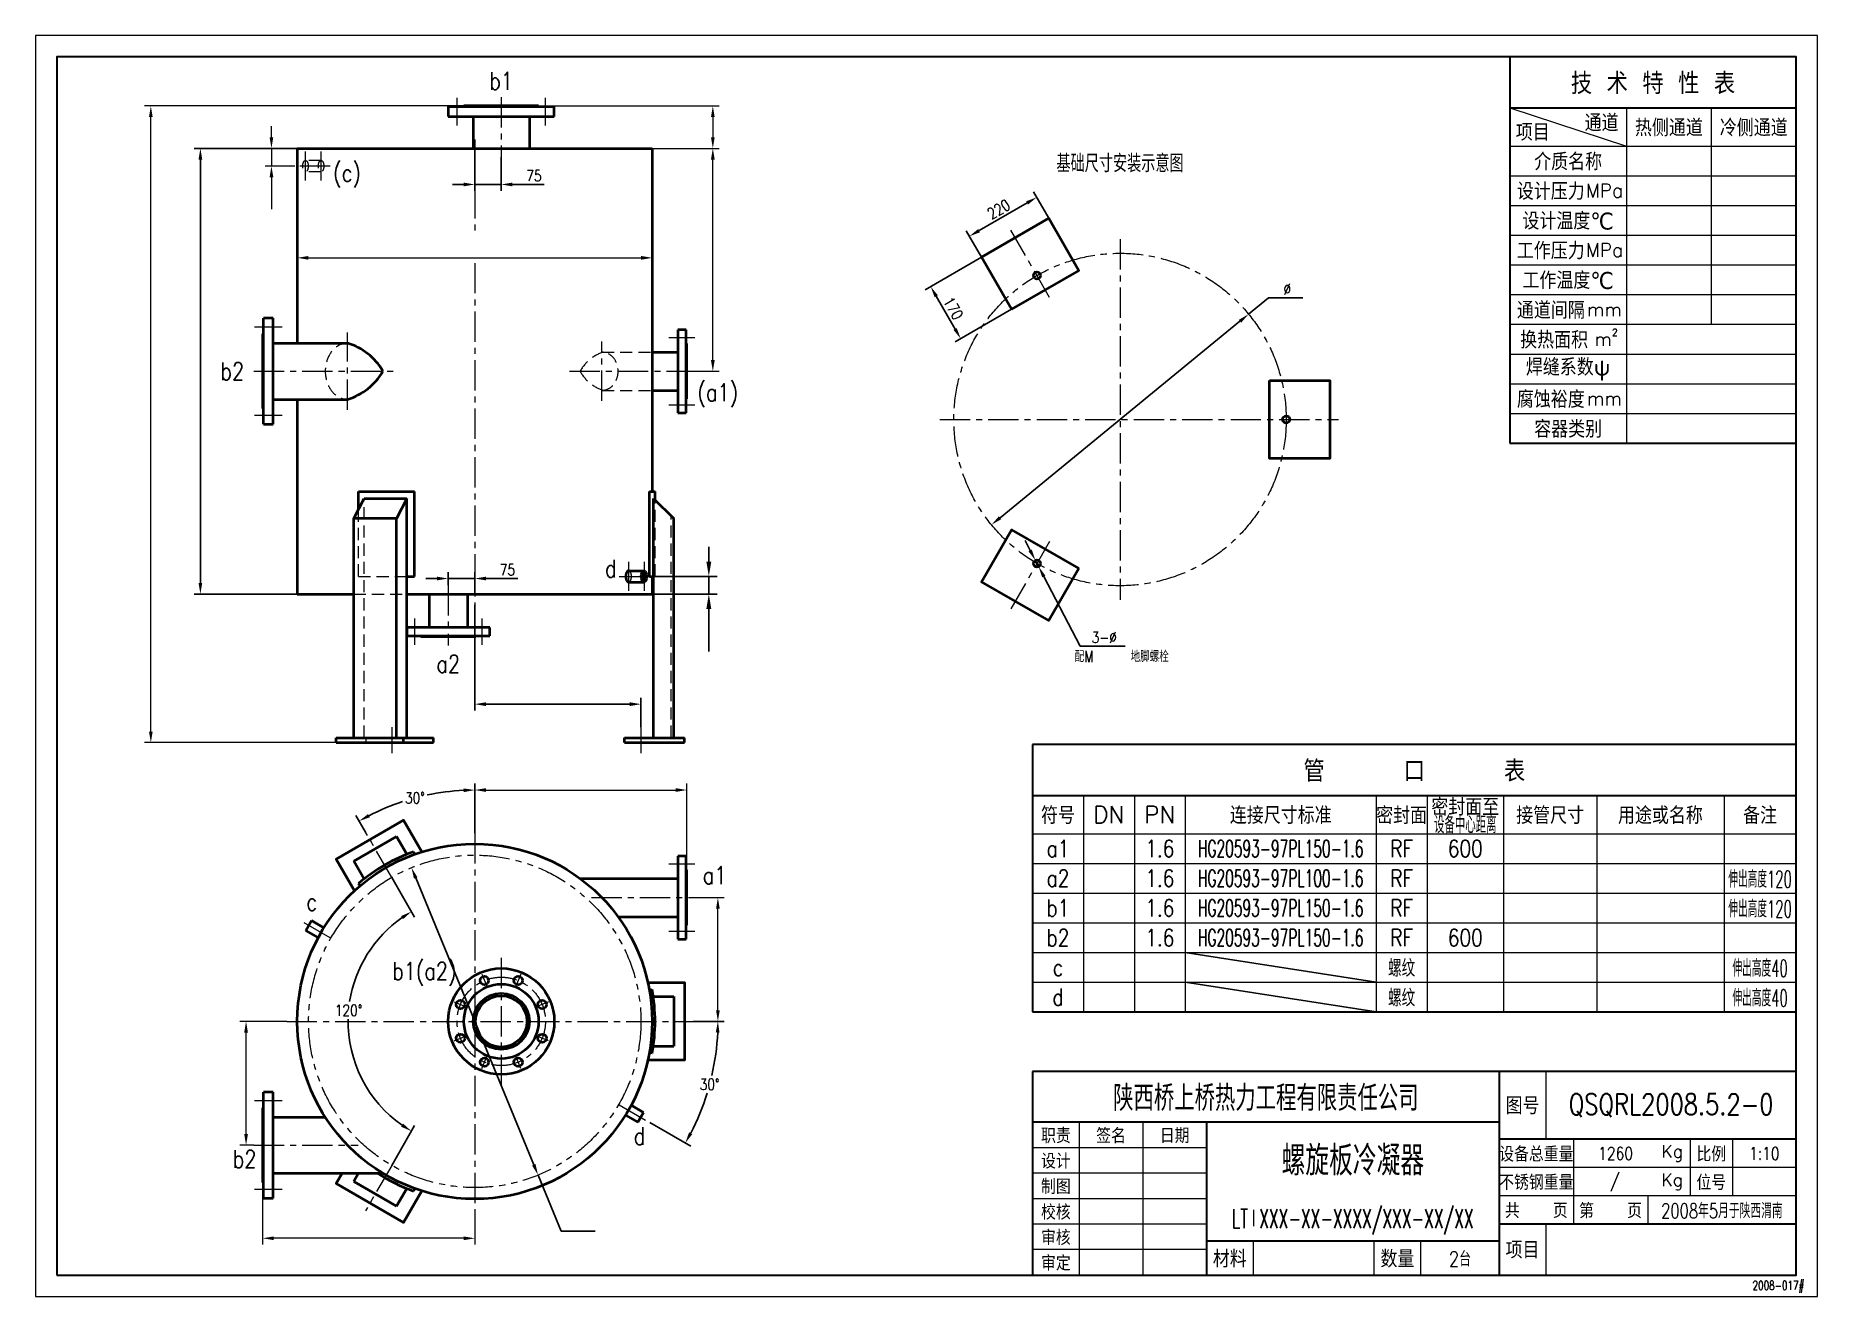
# Model space of a CAD drawing. Header units: millimetres. Extents: x 0 to 5040, y 0 to 3564.
import ezdxf
from ezdxf.enums import TextEntityAlignment as Align

# ---------------------------------------------------------------- set-up
doc = ezdxf.new("R2010")
doc.units = ezdxf.units.MM
doc.header["$LTSCALE"] = 2.7
for name, pattern in [('CENTER', [50.8, 31.75, -6.35, 6.35, -6.35]), ('DASHED', [19.05, 12.7, -6.35]), ('PHANTOM', [63.5, 31.75, -6.35, 6.35, -6.35, 6.35, -6.35])]:
    doc.linetypes.add(name, pattern=pattern)
doc.layers.get('0').update_dxf_attribs({"lineweight": 40})
for name, color, linetype, lineweight in [('1', 1, 'Continuous', 9), ('2', 2, 'DASHED', 9), ('3', 3, 'CENTER', 9), ('4', 4, 'PHANTOM', 9), ('border', 7, 'Continuous', 30), ('dim', 7, 'Continuous', 13)]:
    doc.layers.add(name, color=color, linetype=linetype, lineweight=lineweight)
doc.layers.add('图框层', color=7, linetype='Continuous')
doc.layers.add('尺寸线层', color=7, linetype='Continuous')
doc.styles.get("Standard").update_dxf_attribs({"font": 'romans.shx', "width": 0.8, "bigfont": 'hztxt.shx'})
doc.dimstyles.new('ISO-25', dxfattribs={"dimtxt": 2.5, "dimasz": 2.5, "dimexe": 1.25, "dimexo": 0.625, "dimtad": 1, "dimdsep": 46, "dimtxsty": 'Standard', "dimcen": 2.5, "dimadec": 0, "dimazin": 0, "dimtfac": 1, "dimtmove": 0, "dimatfit": 3, "dimfxl": 0, "dimarcsym": 0})
doc.dimstyles.new('ISO-25$2', dxfattribs={"dimtxt": 3.5, "dimasz": 2.5, "dimexe": 2, "dimexo": 0, "dimgap": 1, "dimtad": 1, "dimtih": 1, "dimtoh": 1, "dimdec": 6, "dimdsep": 46, "dimtxsty": 'Standard', "dimcen": 2.5, "dimadec": 0, "dimazin": 0, "dimtfac": 1, "dimtdec": 6, "dimtmove": 0, "dimatfit": 0, "dimldrblk": 'NONE', "dimfxl": 0, "dimtvp": 0.700003, "dimarcsym": 0})

# ---------------------------------------------------------------- blocks, each defined once
blk = doc.blocks.new('*D31')
at = {"layer": 'Defpoints', "color": 0}
for p in [(710.2, 777.3), (1860.3, 777.3), (1650.9, 541.3), (1888.4, 542.1), (1737.5, 491.3)]:
    blk.add_point(p, dxfattribs=at)
at = {"layer": 'dim', "color": 0, "lineweight": -2}
for p, q in [((1860.3, 777.3), (1947.9, 777.3)), ((1737.5, 491.3), (1853.4, 424.5))]:
    blk.add_line(p, q, dxfattribs=at)
for start, end in [(347.1246, 357.3756), (332.6244, 342.8541)]:
    blk.add_arc((1242.2, 777.3), 687.8, start, end, dxfattribs=at)
at = {"layer": 'dim', "color": 0}
for points in [[(1923.9, 746), (1934.4, 745.7), (1929.9, 777.3)], [(1857.5, 458.6), (1848.3, 463.6), (1837.8, 433.5)]]:
    blk.add_solid(points, dxfattribs=at)
at = {"layer": 'dim', "color": 0, "insert": (1906.5, 599.3), "char_height": 31.5, "attachment_point": 5}
blk.add_mtext('30%%D', dxfattribs=at)
blk = doc.blocks.new('_None')
blk = doc.blocks.new('*D32')
at = {"layer": 'Defpoints', "color": 0}
for p in [(1128.6, 1421.4), (933.1, 1312.7), (1242.2, 1309.3), (1007.2, 1184.4), (1242.2, 245.3)]:
    blk.add_point(p, dxfattribs=at)
at = {"layer": 'dim', "color": 0, "lineweight": -2}
for p, q in [((1242.2, 1309.3), (1242.2, 1449.4)), ((933.1, 1312.7), (906.1, 1359.3))]:
    blk.add_line(p, q, dxfattribs=at)
for start, end in [(92.7598, 101.8652), (108.1815, 117.2402)]:
    blk.add_arc((1242.2, 777.3), 654, start, end, dxfattribs=at)
at = {"layer": 'dim', "color": 0}
for points in [[(1210.5, 1435.9), (1210.8, 1425.4), (1242.2, 1431.4)], [(945.3, 1354.2), (940.3, 1363.4), (915.1, 1343.7)]]:
    blk.add_solid(points, dxfattribs=at)
at = {"layer": 'dim', "color": 0, "insert": (1072.9, 1409.1), "char_height": 31.5, "attachment_point": 5}
blk.add_mtext('30%%D', dxfattribs=at)
blk = doc.blocks.new('*D33')
at = {"layer": 'Defpoints', "color": 0}
for p in [(933.1, 1312.7), (1007.2, 1184.4), (905.4, 654.8), (1007.2, 370.3), (933.1, 242)]:
    blk.add_point(p, dxfattribs=at)
at = {"layer": 'dim', "color": 0, "lineweight": -2}
for p, q in [((1007.2, 1184.4), (1072, 1072.1)), ((1007.2, 370.3), (1072, 482.6))]:
    blk.add_line(p, q, dxfattribs=at)
for start, end in [(125.0385, 171.0214), (178.9731, 234.9615)]:
    blk.add_arc((1242.2, 777.3), 358.3, start, end, dxfattribs=at)
at = {"layer": 'dim', "color": 0}
for points in [[(1033.6, 1075.1), (1039.3, 1066.3), (1063, 1087.6)], [(1039.3, 488.4), (1033.6, 479.5), (1063, 467)]]:
    blk.add_solid(points, dxfattribs=at)
at = {"layer": 'dim', "color": 0, "insert": (885.2, 808.5), "char_height": 31.5, "attachment_point": 5}
blk.add_mtext('120%%D', dxfattribs=at)
blk = doc.blocks.new('*D34')
at = {"layer": 'Defpoints', "color": 0}
for p in [(2831.9, 3106.9), (2866.1, 3047.6), (2675.6, 2937.6)]:
    blk.add_point(p, dxfattribs=at)
at = {"layer": '尺寸线层', "color": 0, "lineweight": -2}
for p, q in [((2668.6, 3012.7), (2804.6, 3091.2)), ((2866.1, 3047.6), (2822.9, 3122.5)), ((2675.6, 2937.6), (2632.4, 3012.5))]:
    blk.add_line(p, q, dxfattribs=at)
at = {"layer": '尺寸线层', "color": 0}
for points in [[(2802, 3095.7), (2807.2, 3086.6), (2831.9, 3106.9)], [(2666, 3017.2), (2671.3, 3008.1), (2641.4, 2996.9)]]:
    blk.add_solid(points, dxfattribs=at)
at = {"layer": '尺寸线层', "color": 0, "insert": (2724.2, 3073.4), "char_height": 31.5, "attachment_point": 5, "rotation": 30}
blk.add_mtext('220', dxfattribs=at)
blk = doc.blocks.new('*D35')
at = {"layer": 'Defpoints', "color": 0}
for p in [(2675.6, 2937.6), (2760.6, 2790.4), (2616.8, 2707.3)]:
    blk.add_point(p, dxfattribs=at)
at = {"layer": '尺寸线层', "color": 0, "lineweight": -2}
for p, q in [((2675.6, 2937.6), (2516.2, 2845.6)), ((2547.6, 2827.3), (2601.1, 2734.6)), ((2760.6, 2790.4), (2601.2, 2698.3))]:
    blk.add_line(p, q, dxfattribs=at)
at = {"layer": '尺寸线层', "color": 0}
for points in [[(2552.1, 2829.9), (2543, 2824.6), (2531.8, 2854.6)], [(2605.6, 2737.2), (2596.5, 2732), (2616.8, 2707.3)]]:
    blk.add_solid(points, dxfattribs=at)
at = {"layer": '尺寸线层', "color": 0, "insert": (2595.7, 2793.3), "char_height": 31.5, "attachment_point": 5, "rotation": 300}
blk.add_mtext('170', dxfattribs=at)
blk = doc.blocks.new('*D41')
at = {"layer": 'Defpoints', "color": 0}
for p in [(1242.2, 2029.3), (1167.2, 2010.3), (1242.2, 1985.3)]:
    blk.add_point(p, dxfattribs=at)
at = {"layer": '尺寸线层', "color": 0, "lineweight": -2}
for p, q in [((1135.7, 2029.3), (1104.2, 2029.3)), ((1167.2, 2010.3), (1167.2, 2047.3)), ((1167.2, 2029.3), (1242.2, 2029.3)), ((1242.2, 1985.3), (1242.2, 2047.3)), ((1273.7, 2029.3), (1364, 2029.3))]:
    blk.add_line(p, q, dxfattribs=at)
at = {"layer": '尺寸线层', "color": 0}
for points in [[(1135.7, 2034.5), (1135.7, 2024), (1167.2, 2029.3)], [(1273.7, 2034.5), (1273.7, 2024), (1242.2, 2029.3)]]:
    blk.add_solid(points, dxfattribs=at)
at = {"layer": '尺寸线层', "color": 0, "insert": (1334.6, 2054), "char_height": 31.5, "attachment_point": 5}
blk.add_mtext('75', dxfattribs=at)

msp = doc.modelspace()

# ---------------------------------------------------------------- linework, layer by layer
at = {"color": 7, "linetype": 'Continuous'}
for p, q in [((1167.1510842, 3363.270382), (1167.1510842, 3335.270382)), ((1167.1510842, 3363.270382), (1467.1510842, 3363.270382)), ((1167.1510842, 3335.270382), (1467.1510842, 3335.270382)), ((1422.6510842, 3365.270382), (1211.6510842, 3365.270382)), ((1211.6510842, 3363.270382), (1211.6510842, 3365.270382)), ((1422.6510842, 3363.270382), (1422.6510842, 3365.270382)), ((1467.1510842, 3335.270382), (1467.1510842, 3363.270382)), ((644.1510842, 2465.270382), (644.1510842, 2765.270382)), ((672.1510842, 2765.270382), (644.1510842, 2765.270382)), ((672.1510842, 2465.270382), (672.1510842, 2765.270382)), ((1816.1510842, 2732.770382), (1816.1510842, 2497.770382)), ((1840.1510842, 2732.770382), (1816.1510842, 2732.770382)), ((1840.1510842, 2497.770382), (1840.1510842, 2732.770382)), ((642.1510842, 2720.770382), (642.1510842, 2509.770382)), ((644.1510842, 2720.770382), (642.1510842, 2720.770382)), ((1840.1510842, 2693.270382), (1842.1510842, 2693.270382)), ((1842.1510842, 2537.270382), (1842.1510842, 2693.270382)), ((1840.1510842, 2537.270382), (1842.1510842, 2537.270382)), ((644.1510842, 2509.770382), (642.1510842, 2509.770382)), ((1816.1510842, 2497.770382), (1840.1510842, 2497.770382)), ((644.1510842, 2465.270382), (672.1510842, 2465.270382)), ((1284.6510842, 1891.270382), (1049.6510842, 1891.270382)), ((1049.6510842, 1891.270382), (1049.6510842, 1867.270382)), ((1049.6510842, 1867.270382), (1284.6510842, 1867.270382)), ((1089.1510842, 1867.270382), (1089.1510842, 1865.270382)), ((1089.1510842, 1865.270382), (1245.1510842, 1865.270382)), ((1245.1510842, 1867.270382), (1245.1510842, 1865.270382)), ((1284.6510842, 1867.270382), (1284.6510842, 1891.270382)), ((1816.1510842, 1244.8288802), (1816.1510842, 1009.8288802)), ((1840.1510842, 1244.8288802), (1816.1510842, 1244.8288802)), ((1840.1510842, 1009.8288802), (1840.1510842, 1244.8288802)), ((1840.1510842, 1205.3288802), (1842.1510842, 1205.3288802)), ((1842.1510842, 1049.3288802), (1842.1510842, 1205.3288802)), ((1816.1510842, 1009.8288802), (1840.1510842, 1009.8288802)), ((1840.1510842, 1049.3288802), (1842.1510842, 1049.3288802)), ((644.1510842, 277.3288802), (644.1510842, 577.3288802)), ((672.1510842, 577.3288802), (644.1510842, 577.3288802)), ((672.1510842, 277.3288802), (672.1510842, 577.3288802)), ((642.1510842, 532.8288802), (642.1510842, 321.8288802)), ((644.1510842, 532.8288802), (642.1510842, 532.8288802)), ((644.1510842, 321.8288802), (642.1510842, 321.8288802)), ((644.1510842, 277.3288802), (672.1510842, 277.3288802))]:
    msp.add_line(p, q, dxfattribs=at)
at = {"color": 7}
for p, q in [((1237.6510842, 3335.270382), (1237.6510842, 3245.270382)), ((1396.6510842, 3335.270382), (1396.6510842, 3245.270382)), ((740.1510842, 3245.270382), (1744.1510842, 3245.270382)), ((740.1510842, 3245.270382), (740.1510842, 2694.770382)), ((1744.1510842, 3245.270382), (1744.1510842, 2275.270382)), ((672.1510842, 2694.770382), (882.2844423, 2694.770382)), ((1744.1510842, 2669.270382), (1816.1510842, 2669.270382)), ((672.1510842, 2535.770382), (882.2844423, 2535.770382)), ((740.1510842, 2535.770382), (740.1510842, 1985.270382)), ((1744.1510842, 2561.270382), (1816.1510842, 2561.270382)), ((913.2107899, 2275.270382), (1071.8099622, 2275.270382)), ((913.2107899, 2224.7334208), (913.2107899, 2275.270382)), ((1071.8099622, 2035.270382), (1071.8099622, 2275.270382)), ((1736.2726529, 2275.270382), (1752.1510842, 2275.270382)), ((1736.2726529, 2035.270382), (1736.2726529, 2275.270382)), ((1752.1510842, 2250.5858022), (1752.1510842, 2275.270382)), ((899.9426872, 2198.9788959), (928.9426872, 2255.270382)), ((928.9426872, 2255.270382), (1050.1862437, 2255.270382)), ((1050.1862437, 2255.270382), (1021.1862437, 2198.9788959)), ((1050.1862437, 1579.270382), (1050.1862437, 2255.270382)), ((1747.3243219, 1579.270382), (1747.3243219, 2255.270382)), ((1747.3243219, 2255.270382), (1805.3243219, 2198.9788959)), ((899.9426872, 1579.270382), (899.9426872, 2198.9788959)), ((1021.1862437, 2198.9788959), (899.9426872, 2198.9788959)), ((1021.1862437, 1579.270382), (1021.1862437, 2198.9788959)), ((1805.3243219, 1579.270382), (1805.3243219, 2198.9788959)), ((1050.1862437, 2035.270382), (1071.8099622, 2035.270382)), ((1676.8958369, 2051.270382), (1720.9150748, 2051.270382)), ((1676.8958369, 2019.270382), (1720.9150748, 2019.270382)), ((1736.2726529, 2035.270382), (1747.3243219, 2035.270382)), ((1744.1510842, 2035.270382), (1744.1510842, 1985.270382)), ((740.1510842, 1985.270382), (899.9426872, 1985.270382)), ((1050.1862437, 1985.270382), (1744.1510842, 1985.270382)), ((1113.1510842, 1985.270382), (1113.1510842, 1891.270382)), ((1221.1510842, 1985.270382), (1221.1510842, 1891.270382)), ((850.301671, 1579.270382), (1125.8272599, 1579.270382)), ((850.301671, 1565.270382), (850.301671, 1579.270382)), ((850.301671, 1565.270382), (1125.8272599, 1565.270382)), ((1040.8272599, 1565.270382), (1040.8272599, 1579.270382)), ((1125.8272599, 1565.270382), (1125.8272599, 1579.270382)), ((1665.3243219, 1565.270382), (1665.3243219, 1579.270382)), ((1665.3243219, 1579.270382), (1835.3243219, 1579.270382)), ((1665.3243219, 1565.270382), (1835.3243219, 1565.270382)), ((1835.3243219, 1565.270382), (1835.3243219, 1579.270382)), ((899.9426872, 1230.0512107), (1021.1862437, 1300.0512107)), ((1050.1862437, 1249.8217373), (1021.1862437, 1300.0512107)), ((928.9426872, 1179.8217373), (899.9426872, 1230.0512107)), ((1069.0953626, 1257.0701826), (1071.8099622, 1249.5448289)), ((918.3706377, 1160.9565936), (913.2107899, 1167.0701826)), ((1540.1242374, 1181.3288802), (1816.1510842, 1181.3288802)), ((764.7653154, 1034.4724738), (780.7653154, 1062.1852867)), ((815.6272069, 1042.0577643), (780.7653154, 1062.1852867)), ((1647.5989847, 1073.3288802), (1816.1510842, 1073.3288802)), ((799.6272069, 1014.3449513), (764.7653154, 1034.4724738)), ((1736.2726529, 865.9171155), (1744.1471002, 867.3288802)), ((1747.3243219, 847.3288802), (1805.3243219, 847.3288802)), ((1805.3243219, 847.3288802), (1805.3243219, 707.3288802)), ((1747.3243219, 707.3288802), (1805.3243219, 707.3288802)), ((1744.1471002, 687.3288802), (1736.2726529, 688.7406449)), ((672.1510842, 506.8288802), (819.2636879, 506.8288802)), ((1668.6749616, 512.5999962), (1703.5368531, 492.4724738)), ((1684.6749616, 540.3128091), (1719.5368531, 520.1852867)), ((1719.5368531, 520.1852867), (1703.5368531, 492.4724738)), ((672.1510842, 347.8288802), (982.2785193, 347.8288802)), ((913.3501059, 347.8288802), (899.9426872, 324.6065497)), ((1021.1862437, 254.6065497), (899.9426872, 324.6065497)), ((1050.1862437, 304.8360232), (1021.1862437, 254.6065497)), ((1071.8099622, 305.1129316), (1069.0953626, 297.5875779))]:
    msp.add_line(p, q, dxfattribs=at)
for points in [[(2760.6201899, 2790.3545472), (2675.6201899, 2937.5788659), (2866.1457787, 3047.5788659), (2951.1457787, 2900.3545472)], [(3490.6428407, 2588.8757733), (3660.6428407, 2588.8757733), (3660.6428407, 2368.8757733), (3490.6428407, 2368.8757733)], [(2951.1457787, 2057.3969993), (2866.1457787, 1910.1726806), (2675.6201899, 2020.1726806), (2760.6201899, 2167.3969993)]]:
    msp.add_lwpolyline(points, close=True, dxfattribs=at)
for points in [[(901.9883102, 1146.5080877), (850.301671, 1236.0319729), (1040.8272599, 1346.0319729), (1092.5138991, 1256.5080877)], [(1731.9510434, 887.3288802), (1835.3243219, 887.3288802), (1835.3243219, 667.3288802), (1731.9510434, 667.3288802)], [(1092.5138991, 298.1496728), (1040.8272599, 208.6257876), (850.301671, 318.6257876), (867.1620844, 347.8288802)]]:
    msp.add_lwpolyline(points, dxfattribs=at)
for centre, radius in [((2832.4696031, 2885.907713), 10), ((3537.4696031, 2478.8757733), 10), ((2832.4696031, 2071.8438335), 10), ((1242.1510842, 777.3288802), 502), ((1317.1510842, 777.3288802), 150), ((1317.1510842, 777.3288802), 105.5), ((1317.1510842, 777.3288802), 79.5), ((1269.3156552, 892.8138218), 12), ((1364.9865133, 892.8138218), 12), ((1201.6661427, 825.1643093), 12), ((1317.1510842, 777.3288802), 72.5), ((1432.6360258, 825.1643093), 12), ((1201.6661427, 729.4934512), 12), ((1432.6360258, 729.4934512), 12), ((1269.3156552, 661.8439387), 12), ((1364.9865133, 661.8439387), 12)]:
    msp.add_circle(centre, radius, dxfattribs=at)
for centre, radius, start, end in [((832.8858606, 2530.0018498), 172.0142118, 29.7163367611, 73.3109580024), ((832.8858606, 2700.5389142), 172.0142118, 286.6890419976, 330.2836632389), ((1242.1510842, 777.3288802), 510, 109.8357513783, 130.1642486217), ((1242.1510842, 777.3288802), 510, 349.8357513783, 10.1642486217), ((1242.1510842, 777.3288802), 510, 237.3685847644, 250.1642486217)]:
    msp.add_arc(centre, radius, start, end, dxfattribs=at)
msp.add_ellipse((1676.8958369, 2035.270382), major_axis=(0, -16), ratio=0.4861952916, start_param=3.1415926536, end_param=6.2831853072, dxfattribs=at)
for major_axis, ratio in [((0, -16), 0.4861952916), ((0, 11.9916336), 0.3151346101)]:
    msp.add_ellipse((1720.9150748, 2035.270382), major_axis=major_axis, ratio=ratio, dxfattribs=at)
at = {"layer": '1', "color": 7, "linetype": 'Continuous'}
for p, q in [((4980, 3504), (4170, 3504)), ((4980, 3504), (4170, 3504)), ((4170, 3360), (4500, 3252)), ((4500, 3360), (4500, 2412)), ((4740, 3360), (4740, 2748)), ((4170, 3252), (4980, 3252)), ((4170, 3168), (4980, 3168)), ((4170, 3084), (4980, 3084)), ((4170, 3000), (4980, 3000)), ((4170, 2916), (4980, 2916)), ((4170, 2832), (4980, 2832)), ((4170, 2748), (4980, 2748)), ((4170, 2664), (4980, 2664)), ((4170, 2580), (4980, 2580)), ((4170, 2496), (4980, 2496)), ((2964, 1416), (2964, 804)), ((3108, 1416), (3108, 804)), ((3252, 1416), (3252, 804)), ((3792, 1416), (3792, 804)), ((3936, 1416), (3936, 804)), ((4152, 1416), (4152, 804)), ((4416, 1416), (4416, 804)), ((4776, 1416), (4776, 804)), ((2820, 1308), (4980, 1308)), ((2820, 1224), (4980, 1224)), ((2820, 1140), (4980, 1140)), ((2820, 1056), (4980, 1056)), ((2820, 972), (4980, 972)), ((2820, 888), (4980, 888)), ((4272, 636), (4272, 444)), ((2952, 492), (2952, 60)), ((3132, 492), (3132, 60)), ((3312, 420), (2820, 420)), ((4350, 444), (4350, 204)), ((4680, 444), (4680, 284)), ((4800, 444), (4800, 284)), ((4980, 364), (4140, 364)), ((3312, 348), (2820, 348)), ((3312, 276), (2820, 276)), ((4980, 284), (4140, 284)), ((4560, 284), (4560, 204)), ((3312, 204), (2820, 204)), ((4272, 204), (4272, 60)), ((3444, 156), (3444, 60)), ((3786, 60), (3786, 156)), ((3918, 60), (3918, 156)), ((3312, 132), (2820, 132)), ((4980, 60), (2820, 60))]:
    msp.add_line(p, q, dxfattribs=at)
at = {"layer": '2', "color": 7}
for p, q in [((807.4063315, 3211.270382), (763.3870937, 3211.270382)), ((807.4063315, 3179.270382), (763.3870937, 3179.270382)), ((1602.0177262, 2669.270382), (1744.1510842, 2669.270382)), ((1602.0177262, 2561.270382), (1744.1510842, 2561.270382)), ((913.2107899, 2035.270382), (913.2107899, 2224.7334208)), ((928.9426872, 1579.270382), (928.9426872, 2255.270382)), ((1752.1510842, 2035.270382), (1752.1510842, 2250.5858022)), ((1797.3243219, 1579.270382), (1797.3243219, 2206.7432388)), ((913.2107899, 2035.270382), (1050.1862437, 2035.270382)), ((1747.3243219, 2035.270382), (1752.1510842, 2035.270382)), ((899.9426872, 1985.270382), (1050.1862437, 1985.270382)), ((935.301671, 1565.270382), (935.301671, 1579.270382))]:
    msp.add_line(p, q, dxfattribs=at)
for centre, start, end in [((1641.7292214, 2558.9578041), 108.4450567165, 151.0034443019), ((1641.7292214, 2671.5829599), 208.9965556981, 251.5549432835)]:
    msp.add_arc(centre, 116.1666011, start, end, dxfattribs=at)
for centre in [(763.3870937, 3195.270382), (807.4063315, 3195.270382)]:
    msp.add_ellipse(centre, major_axis=(0, 16), ratio=0.4861952916, dxfattribs=at)
for centre, major_axis, ratio, start_param, end_param in [((882.2844423, 2615.270382), (0, 79.5), 0.7927138917, 0, 3.1415926536), ((1602.0177262, 2615.270382), (0, 54), 0.8440973798, 3.1415926536, 6.2831853072)]:
    msp.add_ellipse(centre, major_axis=major_axis, ratio=ratio, start_param=start_param, end_param=end_param, dxfattribs=at)
at = {"layer": '2', "color": 7, "extrusion": (0, 0, -1)}
msp.add_ellipse((1676.8958369, 2035.270382), major_axis=(0, -16), ratio=0.4861952916, start_param=3.1415926536, end_param=6.2831853072, dxfattribs=at)
at = {"layer": '3', "color": 7, "linetype": 'Continuous'}
for p, q in [((1192.1510842, 3310.270382), (1192.1510842, 3388.270382)), ((1442.1510842, 3310.270382), (1442.1510842, 3388.270382)), ((697.1510842, 2740.270382), (619.1510842, 2740.270382)), ((697.1510842, 2490.270382), (619.1510842, 2490.270382)), ((697.1510842, 552.3288802), (619.1510842, 552.3288802)), ((697.1510842, 302.3288802), (619.1510842, 302.3288802))]:
    msp.add_line(p, q, dxfattribs=at)
at = {"layer": '3', "color": 7}
for p, q in [((1317.1510842, 3390.270382), (1317.1510842, 3220.270382)), ((763.3870937, 3154.2703883), (763.3870937, 3236.270382)), ((807.4063315, 3154.2703883), (807.4063315, 3236.270382)), ((1242.1510842, 3270.270382), (1242.1510842, 2998.8351151)), ((833.3870937, 3195.270382), (733.3870937, 3195.270382)), ((2868.3829843, 2823.7039121), (2758.3829843, 3014.229501)), ((3067.4696031, 2988.8757733), (3067.4696031, 1968.8757733)), ((1242.1510842, 2921.2833682), (1242.1510842, 1955.270382)), ((882.2844423, 2505.770382), (882.2844423, 2724.770382)), ((1602.0177262, 2531.270382), (1602.0177262, 2699.270382)), ((1791.1510842, 2710.270382), (1865.1510842, 2710.270382)), ((617.1510842, 2615.270382), (1012.2785193, 2615.270382)), ((1510.1247537, 2615.270382), (1867.1510842, 2615.270382)), ((1791.1510842, 2520.270382), (1865.1510842, 2520.270382)), ((2557.4696031, 2478.8757733), (3685.6428407, 2478.8757733)), ((2868.3829843, 2134.0476344), (2758.3829843, 1943.5220456)), ((1676.8958369, 2076.2703757), (1676.8958369, 1994.270382)), ((1720.9150748, 2076.2703789), (1720.9150748, 1994.2703852)), ((1650.9150748, 2035.270382), (1750.9150748, 2035.270382)), ((1167.1510842, 2010.270382), (1167.1510842, 1840.270382)), ((1072.1510842, 1916.270382), (1072.1510842, 1842.270382)), ((1262.1510842, 1916.270382), (1262.1510842, 1842.270382)), ((1007.1510842, 1609.270382), (1007.1510842, 1535.270382)), ((1712.1510842, 1609.270382), (1712.1510842, 1535.270382)), ((1007.1510842, 1184.36082), (933.0644654, 1312.682608)), ((1242.1510842, 1309.3288802), (1242.1510842, 245.3288802)), ((1791.1510842, 1222.3288802), (1865.1510842, 1222.3288802)), ((1572.0177262, 1127.3288802), (1867.1510842, 1127.3288802)), ((833.3870937, 1013.3288802), (746.7845533, 1063.3288802)), ((1791.1510842, 1032.3288802), (1865.1510842, 1032.3288802)), ((1261.9078648, 910.6978098), (1276.0946256, 876.4479396)), ((1317.1510842, 957.3288802), (1317.1510842, 597.3288802)), ((1372.3943037, 910.6978098), (1358.2075429, 876.4479396)), ((1183.7821547, 832.5720997), (1218.0320249, 818.3853389)), ((1450.5200138, 832.5720997), (1416.2701436, 818.3853389)), ((710.1510842, 777.3288802), (1860.3243219, 777.3288802)), ((1183.7821547, 722.0856608), (1218.0320249, 736.2724216)), ((1450.5200138, 722.0856608), (1416.2701436, 736.2724216)), ((1261.9078648, 643.9599507), (1276.0946256, 678.2098209)), ((1372.3943037, 643.9599507), (1358.2075429, 678.2098209)), ((1650.9150748, 541.3288802), (1737.5176152, 491.3288802)), ((617.1510842, 427.3288802), (912.2844423, 427.3288802)), ((1007.1510842, 370.2969405), (933.0644654, 241.9751525))]:
    msp.add_line(p, q, dxfattribs=at)
for centre, radius in [((3067.4696031, 2478.8757733), 470), ((1317.1510842, 777.3288802), 125)]:
    msp.add_circle(centre, radius, dxfattribs=at)
at = {"layer": '4', "color": 7}
msp.add_circle((1242.1510842, 777.3288802), 470, dxfattribs=at)
at = {"layer": 'border', "color": 7, "linetype": 'Continuous'}
for p, q in [((4170, 3504), (4170, 2412)), ((4170, 3360), (4980, 3360)), ((4170, 2412), (4980, 2412)), ((2820, 1560), (2820, 804)), ((4980, 1560), (2820, 1560)), ((2820, 1416), (4980, 1416)), ((4980, 636), (2820, 636)), ((2820, 636), (2820, 60)), ((4140, 636), (4140, 60)), ((4140, 492), (2820, 492)), ((3312, 492), (3312, 60)), ((4980, 444), (4140, 444)), ((4980, 204), (4140, 204)), ((4140, 156), (3312, 156))]:
    msp.add_line(p, q, dxfattribs=at)
at = {"layer": 'border', "color": 7}
msp.add_line((2820, 804), (4980, 804), dxfattribs=at)
msp.add_lwpolyline([(60, 60), (4980, 60), (4980, 3504), (60, 3504)], close=True, dxfattribs=at)
at = {"layer": 'dim', "color": 7}
for p, q in [((1211.6510842, 3365.270382), (307.9087728, 3365.270382)), ((325.9087728, 1596.770382), (325.9087728, 3333.770382)), ((1422.6510842, 3365.270382), (1933.5985063, 3365.270382)), ((1915.5985063, 3333.770382), (1915.5985063, 3276.770382)), ((667.0340336, 3276.770382), (667.0340336, 3308.270382)), ((740.1510842, 3245.270382), (649.0340336, 3245.270382)), ((667.0340336, 3245.270382), (667.0340336, 3195.270382)), ((740.1510842, 3245.270382), (740.1510842, 2917.9147638)), ((1744.1510842, 3245.270382), (1744.1510842, 2917.9147638)), ((1744.1510842, 3245.270382), (1933.5985063, 3245.270382)), ((1744.1510842, 3245.270382), (1933.5985063, 3245.270382)), ((733.3870937, 3195.270382), (649.0340336, 3195.270382)), ((1915.5985063, 2646.770382), (1915.5985063, 3213.770382)), ((667.0340336, 3163.770382), (667.0340336, 3073.470382)), ((771.6510842, 2935.9147638), (1712.6510842, 2935.9147638)), ((1867.1510842, 2615.270382), (1933.5985063, 2615.270382)), ((850.301671, 1565.270382), (307.9087728, 1565.270382)), ((1242.1510842, 1309.3288802), (1242.1510842, 1449.3601168)), ((1273.6510842, 1431.3601168), (1810.6510842, 1431.3601168)), ((1842.1510842, 1205.3288802), (1842.1510842, 1449.3601168)), ((1867.1510842, 1127.3288802), (1947.9060222, 1127.3288802)), ((1929.9060222, 808.8288802), (1929.9060222, 1095.8288802)), ((710.1510842, 777.3288802), (577.249239, 777.3288802)), ((1860.3243219, 777.3288802), (1947.9060222, 777.3288802)), ((595.249239, 458.8288802), (595.249239, 745.8288802)), ((617.1510842, 427.3288802), (577.249239, 427.3288802)), ((642.1510842, 321.8288802), (642.1510842, 146.1177063)), ((1242.1510842, 245.3288802), (1242.1510842, 146.1177063)), ((1210.6510842, 164.1177063), (673.6510842, 164.1177063))]:
    msp.add_line(p, q, dxfattribs=at)
msp.add_lwpolyline([(0, 0), (5040, 0), (5040, 3564), (0, 3564)], close=True, dxfattribs=at)
for points in [[(320.6587728, 3333.770382), (331.1587728, 3333.770382), (325.9087728, 3365.270382)], [(1910.3485063, 3333.770382), (1920.8485063, 3333.770382), (1915.5985063, 3365.270382)], [(661.7840336, 3276.770382), (672.2840336, 3276.770382), (667.0340336, 3245.270382)], [(1910.3485063, 3276.770382), (1920.8485063, 3276.770382), (1915.5985063, 3245.270382)], [(1910.3485063, 3213.770382), (1920.8485063, 3213.770382), (1915.5985063, 3245.270382)], [(661.7840336, 3163.770382), (672.2840336, 3163.770382), (667.0340336, 3195.270382)], [(771.6510842, 2941.1647638), (771.6510842, 2930.6647638), (740.1510842, 2935.9147638)], [(1712.6510842, 2941.1647638), (1712.6510842, 2930.6647638), (1744.1510842, 2935.9147638)], [(1910.3485063, 2646.770382), (1920.8485063, 2646.770382), (1915.5985063, 2615.270382)], [(320.6587728, 1596.770382), (331.1587728, 1596.770382), (325.9087728, 1565.270382)], [(1273.6510842, 1436.6101168), (1273.6510842, 1426.1101168), (1242.1510842, 1431.3601168)], [(1810.6510842, 1436.6101168), (1810.6510842, 1426.1101168), (1842.1510842, 1431.3601168)], [(1924.6560222, 1095.8288802), (1935.1560222, 1095.8288802), (1929.9060222, 1127.3288802)], [(1924.6560222, 808.8288802), (1935.1560222, 808.8288802), (1929.9060222, 777.3288802)], [(589.999239, 745.8288802), (600.499239, 745.8288802), (595.249239, 777.3288802)], [(589.999239, 458.8288802), (600.499239, 458.8288802), (595.249239, 427.3288802)], [(673.6510842, 169.3677063), (673.6510842, 158.8677063), (642.1510842, 164.1177063)], [(1210.6510842, 169.3677063), (1210.6510842, 158.8677063), (1242.1510842, 164.1177063)]]:
    msp.add_solid(points, dxfattribs=at)
at = {"layer": '尺寸线层', "color": 7}
for p, q in [((740.1510842, 3245.270382), (448.0148269, 3245.270382)), ((1242.1510842, 3245.270382), (1242.1510842, 3125.2729349)), ((466.0148269, 3213.770382), (466.0148269, 2016.770382)), ((1317.1510842, 3220.270382), (1317.1510842, 3125.2729349)), ((1210.6510842, 3143.2729349), (1179.1510842, 3143.2729349)), ((1242.1510842, 3143.2729349), (1317.1510842, 3143.2729349)), ((1348.6510842, 3143.2729349), (1438.9510842, 3143.2729349)), ((3431.1563856, 2776.5869155), (3487.64347, 2822.8267989)), ((3487.64347, 2822.8267989), (3584.24347, 2822.8267989)), ((2728.1575731, 2201.1176118), (3406.7816332, 2756.6339347)), ((1904.2541072, 2077.270382), (1904.2541072, 2119.270382)), ((2813.2528357, 2108.6265176), (2798.6666146, 2136.5459043)), ((2827.8390568, 2080.7071309), (2837.1001495, 2062.9805361)), ((1734.5977317, 2035.270382), (1928.2541072, 2035.270382)), ((1904.2541072, 2035.270382), (1904.2541072, 1985.270382)), ((2851.6863706, 2035.0611494), (2954.487785, 1838.2896599)), ((740.1510842, 1985.270382), (448.0148269, 1985.270382)), ((1744.1510842, 1985.270382), (1928.2541072, 1985.270382)), ((1242.1510842, 1955.270382), (1242.1510842, 1656.1117433)), ((1904.2541072, 1943.270382), (1904.2541072, 1822.870382)), ((2954.487785, 1838.2896599), (3082.287785, 1838.2896599)), ((1273.6510842, 1674.1117433), (1680.6510842, 1674.1117433)), ((1712.1510842, 1609.270382), (1712.1510842, 1692.1117433)), ((1075.1335842, 1182.7760466), (1409.1685843, 371.8817139)), ((3252, 972), (3792, 888)), ((3252, 888), (3792, 804)), ((3792, 888), (3792, 888)), ((1421.1664207, 342.7560908), (1486.3182664, 184.5952323)), ((1486.3182664, 184.5952323), (1582.9182664, 184.5952323))]:
    msp.add_line(p, q, dxfattribs=at)
for points in [[(460.7648269, 3213.770382), (471.2648269, 3213.770382), (466.0148269, 3245.270382)], [(1210.6510842, 3148.5229349), (1210.6510842, 3138.0229349), (1242.1510842, 3143.2729349)], [(1348.6510842, 3148.5229349), (1348.6510842, 3138.0229349), (1317.1510842, 3143.2729349)], [(3403.4561364, 2760.6963935), (3410.10713, 2752.571476), (3431.1563856, 2776.5869155)], [(2724.8320763, 2205.1800705), (2731.4830699, 2197.0551531), (2703.7828206, 2181.164631)], [(1897.2541072, 2077.270382), (1911.2541072, 2077.270382), (1904.2541072, 2035.270382)], [(2817.9060668, 2111.0575544), (2808.5996046, 2106.1954807), (2827.8390568, 2080.7071309)], [(460.7648269, 2016.770382), (471.2648269, 2016.770382), (466.0148269, 1985.270382)], [(2856.3396017, 2037.4921862), (2847.0331394, 2032.6301125), (2837.1001495, 2062.9805361)], [(1897.2541072, 1943.270382), (1911.2541072, 1943.270382), (1904.2541072, 1985.270382)], [(1273.6510842, 1679.3617433), (1273.6510842, 1668.8617433), (1242.1510842, 1674.1117433)], [(1680.6510842, 1679.3617433), (1680.6510842, 1668.8617433), (1712.1510842, 1674.1117433)], [(1079.9878547, 1184.7756859), (1070.2793136, 1180.7764072), (1063.1357478, 1211.9016697)], [(1414.0228548, 373.8813533), (1404.3143138, 369.8820745), (1421.1664207, 342.7560908)]]:
    msp.add_solid(points, dxfattribs=at)

# ---------------------------------------------------------------- texts
at = {"layer": '1', "color": 7, "linetype": 'Continuous'}
for s, height, p in [('技 术 特 性 表', 60, (4575, 3431.9779925)), ('通道', 48, (4429.6666241, 3319.8701173)), ('热侧通道', 48, (4620, 3306)), ('冷侧通道', 48, (4860, 3306)), ('项目', 48, (4234.7647521, 3292.0548942)), ('介质名称', 48, (4335, 3210)), ('设计压力', 48, (4285.9638345, 3126)), ('MPa', 38.4, (4437.5363177, 3126)), ('设计温度℃', 48, (4335, 3042)), ('工作压力', 48, (4285.9638345, 2958)), ('MPa', 38.4, (4437.5363177, 2958)), ('工作温度℃', 48, (4335, 2874)), ('通道间隔', 48, (4285.9638345, 2790)), ('mm', 38.4, (4437.5363177, 2790)), ('换热面积', 48, (4295.272665, 2706)), ('2', 19.2, (4467.1112101, 2725.2217336)), ('m', 38.4, (4433.8394042, 2706)), ('焊缝系数ψ', 48, (4335, 2622)), ('腐蚀裕度', 48, (4285.9638345, 2538)), ('mm', 38.4, (4437.5363177, 2538)), ('容器类别', 48, (4335, 2454)), ('管     口     表', 60, (3900, 1488)), ('密封面至', 48, (4044, 1385.7730334)), ('符号', 48, (2892, 1362)), ('DN', 48, (3036, 1362)), ('PN', 48, (3180, 1362)), ('连接尺寸标准', 48, (3522, 1362)), ('密封面', 48, (3864, 1362)), ('接管尺寸', 48, (4284, 1362)), ('用途或名称', 48, (4596, 1362)), ('备注', 48, (4878, 1362)), ('备注', 48, (4878, 1362)), ('图号', 48, (4206, 540)), ('职责', 42, (2886, 456)), ('签名', 42, (3042, 456)), ('日期', 42, (3222, 456)), ('设计', 42, (2886, 384)), ('设备总重量', 42, (4245, 404)), ('Kg', 35.7, (4629.4647536, 403.9932863)), ('比例', 42, (4740, 404)), ('制图', 42, (2886, 312)), ('不锈钢重量', 42, (4245, 324)), ('Kg', 35.7, (4629.2701962, 323.5548192)), ('位号', 42, (4740, 324)), ('校核', 42, (2886, 240)), ('共   页', 42, (4245, 244)), ('第   页', 42, (4455, 244)), ('审核', 42, (2886, 168)), ('项目', 48, (4206, 132)), ('审定', 42, (2886, 96)), ('材料', 48, (3378, 108)), ('数量', 48, (3852, 108))]:
    msp.add_text(s, height=height, dxfattribs=at).set_placement(p, align=Align.MIDDLE)
for s, height, width, p in [('设备中心距离', 48, 0.613691, (4044, 1335.9076583)), ('2008年5月于陕西渭南', 42, 0.725369, (4770, 244)), ('2008-017#', 25.2, 0.725369, (4929.9276468, 29.2130318))]:
    msp.add_text(s, height=height, dxfattribs=dict(at, width=width)).set_placement(p, align=Align.MIDDLE)
at = {"layer": 'dim', "color": 7, "linetype": 'Continuous', "width": 0.8}
msp.add_text('2台', height=42, dxfattribs=at).set_placement((4029, 108), align=Align.MIDDLE)
at = {"layer": 'dim', "color": 7, "char_height": 50, "attachment_point": 5}
for s, insert in [('b1', (1317.1510842, 3436.1587551)), ('(c)', (880.9889333, 3167.9929111)), ('b2', (556.3884803, 2615.270382)), ('(a1)', (1929.7613456, 2547.0821595)), ('d', (1626.9168376, 2057.5157117)), ('a2', (1167.1510842, 1787.9340819)), ('a1', (1920.7767952, 1190.3209968)), ('c', (780.9780167, 1115.2082685)), ('b1(a2)', (1099.6870966, 911.3642265)), ('d', (1708.3673231, 453.0057567)), ('b2', (591.1859741, 388.0471181))]:
    msp.add_mtext(s, dxfattribs=dict(at, insert=insert))
at = {"layer": 'dim', "color": 7, "insert": (2939.1764732, 1825.1384871), "char_height": 32, "width": 426.5009, "attachment_point": 1}
msp.add_mtext('配M      地脚螺栓', dxfattribs=at)
at = {"layer": '图框层', "color": 7}
for s, height, width, p in [('a1', 48, 0.8, (2892.0000011, 1266)), ('1.6', 48, 0.8, (3180.0000011, 1266)), ('HG20593-97PL150-1.6', 48, 0.593925, (3522.0000011, 1266)), ('RF', 48, 0.8, (3864.0000011, 1266)), ('600', 48, 0.8, (4044.0000011, 1266)), ('a2', 48, 0.8, (2892.0000011, 1182)), ('1.6', 48, 0.8, (3180.0000011, 1182)), ('HG20593-97PL100-1.6', 48, 0.593925, (3522.0000011, 1182)), ('RF', 48, 0.8, (3864.0000011, 1182)), ('伸出高度120', 48, 0.569681, (4878.0000011, 1182)), ('b1', 48, 0.8, (2892.0000011, 1098)), ('1.6', 48, 0.8, (3180.0000011, 1098)), ('HG20593-97PL150-1.6', 48, 0.593925, (3522.0000011, 1098)), ('RF', 48, 0.8, (3864.0000011, 1098)), ('伸出高度120', 48, 0.569681, (4878.0000011, 1098)), ('b2', 48, 0.8, (2892.0000011, 1014)), ('1.6', 48, 0.8, (3180.0000011, 1014)), ('HG20593-97PL150-1.6', 48, 0.593925, (3522.0000011, 1014)), ('RF', 48, 0.8, (3864.0000011, 1014)), ('600', 48, 0.8, (4044.0000011, 1014)), ('c', 48, 0.8, (2892.0000011, 930)), ('螺纹', 48, 0.8, (3864.0000011, 930)), ('伸出高度40', 48, 0.569681, (4878.0000011, 930)), ('d', 48, 0.8, (2892.0000011, 846)), ('螺纹', 48, 0.8, (3864.0000011, 846)), ('伸出高度40', 48, 0.569681, (4878.0000011, 846)), ('陕西桥上桥热力工程有限责任公司', 72, 0.8, (3480.0000019, 564)), ('QSQRL2008.5.2-0', 60, 0.782526, (4626.0000026, 540)), ('螺旋板冷凝器', 84, 0.8, (3726.0000028, 388)), ('1260', 36, 0.8, (4469.273968, 404)), ('1:10', 36, 0.8, (4890.0000011, 404)), ('/', 36, 0.8, (4466.8676543, 324)), ('LTⅠXXX-XX-XXXX/XXX-XX/XX', 54, 0.592638, (3726.0000016, 216))]:
    msp.add_text(s, height=height, dxfattribs=dict(at, width=width)).set_placement(p, align=Align.MIDDLE)
at = {"layer": '尺寸线层', "color": 7, "attachment_point": 5}
for s, insert, char_height in [('基础尺寸安装示意图', (3067.4696031, 3202.797655), 50), ('75', (1409.5510842, 3168.0229349), 31.5), ('∅', (3540.44347, 2847.5767989), 31.5), ('3-∅', (3022.887785, 1863.0396599), 31.5)]:
    msp.add_mtext(s, dxfattribs=dict(at, insert=insert, char_height=char_height))

# ---------------------------------------------------------------- dimensions: what is measured, and where the dimension line sits
at = {"layer": 'dim', "color": 7}
for base, line1, line2, picture, middle in [((1128.5797519, 1421.4239127), ((1007.1510842, 1184.36082), (933.0644654, 1312.682608)), ((1242.1510842, 1309.3288802), (1242.1510842, 245.3288802)), '*D32', (1072.8753441, 1409.0745428)), ((1888.4293243, 542.1028378), ((710.1510842, 777.3288802), (1860.3243219, 777.3288802)), ((1650.9150748, 541.3288802), (1737.5176152, 491.3288802)), '*D31', (1906.4713409, 599.3248039))]:
    dim = msp.add_angular_dim_2l(base=base, line1=line1, line2=line2, text='30%%D', dimstyle='ISO-25$2', override={"dimscale": 9, "dimasz": 3.5, "dimadec": 4, "dimtvp": 0.700006}, dxfattribs=at)
    dim.commit()
    dim.dimension.update_dxf_attribs({"geometry": picture, "text_midpoint": middle})
dim = msp.add_angular_dim_2l(base=(905.4366792, 654.7748594), line1=((1007.1510842, 370.2969405), (933.0644654, 241.9751525)), line2=((1007.1510842, 1184.36082), (933.0644654, 1312.682608)), text='120%%D', dimstyle='ISO-25$2', override={"dimscale": 9, "dimasz": 3.5, "dimadec": 4, "dimtvp": 0.700006}, dxfattribs=at)
dim.commit()
dim.dimension.update_dxf_attribs({"geometry": '*D33', "text_midpoint": (885.1855471, 808.5007243), "dimtype": 162})
at = {"layer": '尺寸线层', "color": 7}
for p2, distance, picture, middle in [((2866.1457787, 3047.5788659), 68.5192168, '*D34', (2724.2483759, 3073.352377)), ((2760.6201899, 2790.3545472), -166.0518619, '*D35', (2595.7491879, 2793.3157756))]:
    dim = msp.add_aligned_dim(p1=(2675.6201899, 2937.5788659), p2=p2, distance=distance, dimstyle='ISO-25', override={"dimscale": 9, "dimtxt": 3.5, "dimasz": 3.5, "dimexe": 2, "dimexo": 0, "dimgap": 1, "dimdec": 6, "dimadec": 4, "dimtdec": 6, "dimatfit": 0, "dimldrblk": 'None', "dimtvp": 0.700002}, dxfattribs=at)
    dim.commit()
    dim.dimension.update_dxf_attribs({"geometry": picture, "text_midpoint": middle})
dim = msp.add_linear_dim(base=(1242.1510842, 2029.2778831), p1=(1167.1510842, 2010.270382), p2=(1242.1510842, 1985.270382), dimstyle='ISO-25', override={"dimscale": 9, "dimtxt": 3.5, "dimasz": 3.5, "dimexe": 2, "dimexo": 0, "dimgap": 1, "dimdec": 6, "dimadec": 4, "dimtdec": 6, "dimatfit": 0, "dimldrblk": 'None', "dimtvp": 4.357143}, dxfattribs=at)
dim.commit()
dim.dimension.update_dxf_attribs({"geometry": '*D41', "text_midpoint": (1334.5510842, 2054.0278831)})

doc.saveas('drawing.dxf')
